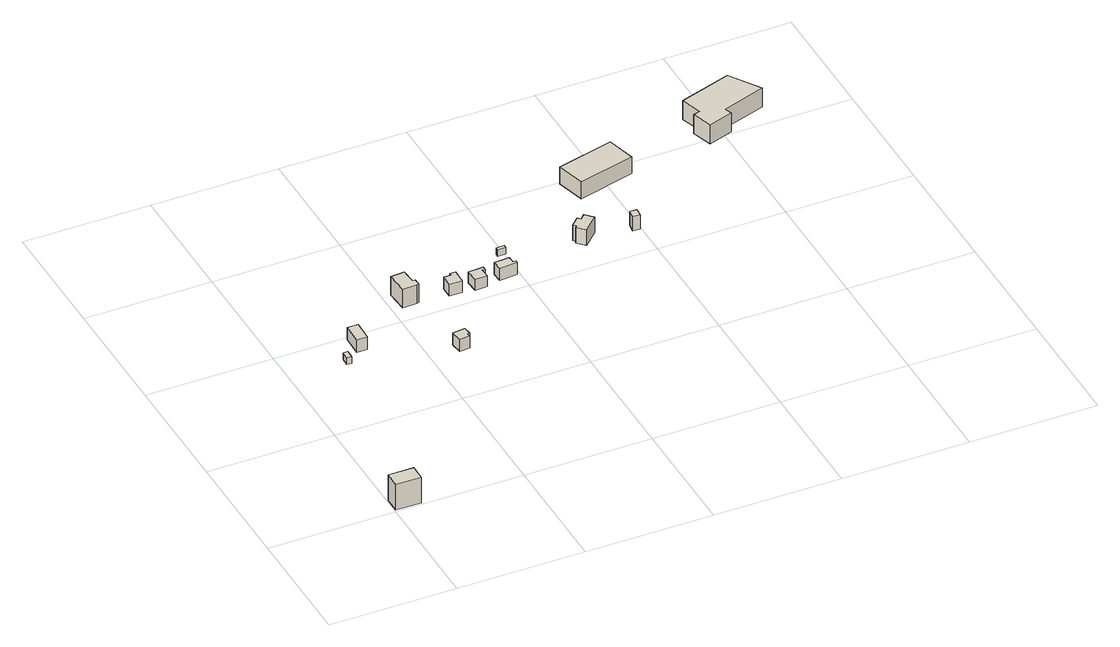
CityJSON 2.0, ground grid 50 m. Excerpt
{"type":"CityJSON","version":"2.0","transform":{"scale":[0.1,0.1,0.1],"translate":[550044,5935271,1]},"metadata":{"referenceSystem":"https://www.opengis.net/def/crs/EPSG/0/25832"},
"CityObjects":{
"building1":{"type":"Building","attributes":{"Gemeindeschluessel":"02200227","Geometrietyp2DReferenz":"3000","BezugspunktDach":"2000","function":"31001_3070","measuredHeight":11.26,"storeysAboveGround":2},"address":[{"country":"Germany","locality":"Hamburg","thoroughfareNumber":"29","thoroughfareName":"Rissener Ufer","postcode":"22559"}],"geometry":[{"type":"Solid","lod":"1","boundaries":[[[[0,1,2,3]],[[4,5,6,7]],[[2,4,7,3]],[[1,5,4,2]],[[0,6,5,1]],[[3,7,6,0]]]]}]},
"building2":{"type":"Building","attributes":{"Gemeindeschluessel":"02200227","Geometrietyp2DReferenz":"3000","BezugspunktDach":"2000","function":"31001_1010","measuredHeight":3,"storeysAboveGround":1},"address":[{"country":"Germany","locality":"Hamburg","thoroughfareName":"Rissener Ufer","postcode":"22559"}],"geometry":[{"type":"Solid","lod":"1","boundaries":[[[[8,9,10,11]],[[12,13,14,15]],[[10,12,15,11]],[[9,13,12,10]],[[8,14,13,9]],[[11,15,14,8]]]]}]},
"building3":{"type":"Building","attributes":{"Gemeindeschluessel":"02200227","Geometrietyp2DReferenz":"3000","BezugspunktDach":"2000","function":"31001_1010","measuredHeight":5.62,"storeysAboveGround":2},"address":[{"country":"Germany","locality":"Hamburg","thoroughfareNumber":"27","thoroughfareName":"Rissener Ufer","postcode":"22559"}],"geometry":[{"type":"Solid","lod":"1","boundaries":[[[[16,17,18,19]],[[20,21,22,23]],[[18,20,23,19]],[[17,21,20,18]],[[16,22,21,17]],[[19,23,22,16]]]]}]},
"building4":{"type":"Building","attributes":{"Gemeindeschluessel":"02200227","Geometrietyp2DReferenz":"3000","BezugspunktDach":"2000","function":"31001_2460","measuredHeight":5.26,"storeysAboveGround":2},"address":[{"country":"Germany","locality":"Hamburg","thoroughfareName":"Rissener Ufer","postcode":"22559"}],"geometry":[{"type":"Solid","lod":"1","boundaries":[[[[24,25,26,27,28,29]],[[30,31,32,33,34,35]],[[28,30,35,29]],[[27,31,30,28]],[[26,32,31,27]],[[25,33,32,26]],[[24,34,33,25]],[[29,35,34,24]]]]}]},
"building5":{"type":"Building","attributes":{"Gemeindeschluessel":"02200227","Geometrietyp2DReferenz":"3000","BezugspunktDach":"2000","function":"31001_2080","measuredHeight":8.1,"storeysAboveGround":2},"address":[{"country":"Germany","locality":"Hamburg","thoroughfareNumber":"23","thoroughfareName":"Rissener Ufer","postcode":"22559"}],"geometry":[{"type":"Solid","lod":"1","boundaries":[[[[36,37,38,39,40,41,42]],[[43,44,45,46,47,48,49]],[[41,43,49,42]],[[40,44,43,41]],[[39,45,44,40]],[[38,46,45,39]],[[37,47,46,38]],[[36,48,47,37]],[[42,49,48,36]]]]}]},
"building6":{"type":"Building","attributes":{"Gemeindeschluessel":"02200227","Geometrietyp2DReferenz":"3000","BezugspunktDach":"2000","function":"31001_1310","measuredHeight":5.35,"storeysAboveGround":2},"address":[{"country":"Germany","locality":"Hamburg","thoroughfareNumber":"21","thoroughfareName":"Rissener Ufer","postcode":"22559"}],"geometry":[{"type":"Solid","lod":"1","boundaries":[[[[50,51,52,53,54,55]],[[56,57,58,59,60,61]],[[54,56,61,55]],[[53,57,56,54]],[[52,58,57,53]],[[51,59,58,52]],[[50,60,59,51]],[[55,61,60,50]]]]}]},
"building7":{"type":"Building","attributes":{"Gemeindeschluessel":"02200227","Geometrietyp2DReferenz":"3000","BezugspunktDach":"2000","function":"31001_1310","measuredHeight":4.79,"storeysAboveGround":2},"address":[{"country":"Germany","locality":"Hamburg","thoroughfareName":"Rissener Ufer","postcode":"22559"}],"geometry":[{"type":"Solid","lod":"1","boundaries":[[[[62,63,64,65,66,67]],[[68,69,70,71,72,73]],[[66,68,73,67]],[[65,69,68,66]],[[64,70,69,65]],[[63,71,70,64]],[[62,72,71,63]],[[67,73,72,62]]]]}]},
"building8":{"type":"Building","attributes":{"Gemeindeschluessel":"02200227","Geometrietyp2DReferenz":"3000","BezugspunktDach":"2000","function":"31001_1310","measuredHeight":5.21,"storeysAboveGround":2},"address":[{"country":"Germany","locality":"Hamburg","thoroughfareName":"Rissener Ufer","postcode":"22559"}],"geometry":[{"type":"Solid","lod":"1","boundaries":[[[[74,75,76,77,78,79]],[[80,81,82,83,84,85]],[[78,80,85,79]],[[77,81,80,78]],[[76,82,81,77]],[[75,83,82,76]],[[74,84,83,75]],[[79,85,84,74]]]]}]},
"building9":{"type":"Building","attributes":{"Gemeindeschluessel":"02200227","Geometrietyp2DReferenz":"3000","BezugspunktDach":"2000","function":"31001_1010","measuredHeight":3,"storeysAboveGround":1},"address":[{"country":"Germany","locality":"Hamburg","thoroughfareName":"Rissener Ufer","postcode":"22559"}],"geometry":[{"type":"Solid","lod":"1","boundaries":[[[[86,87,88,89]],[[90,91,92,93]],[[88,90,93,89]],[[87,91,90,88]],[[86,92,91,87]],[[89,93,92,86]]]]}]},
"building10":{"type":"Building","attributes":{"Gemeindeschluessel":"02200227","Geometrietyp2DReferenz":"3000","BezugspunktDach":"2000","function":"31001_1310","measuredHeight":7.24,"storeysAboveGround":2},"address":[{"country":"Germany","locality":"Hamburg","thoroughfareName":"Rissener Ufer","postcode":"22559"}],"geometry":[{"type":"Solid","lod":"1","boundaries":[[[[94,95,96,97,98,99,100,101]],[[102,103,104,105,106,107,108,109]],[[100,102,109,101]],[[99,103,102,100]],[[98,104,103,99]],[[97,105,104,98]],[[96,106,105,97]],[[95,107,106,96]],[[94,108,107,95]],[[101,109,108,94]]]]}]},
"building11":{"type":"Building","attributes":{"Gemeindeschluessel":"02200227","Geometrietyp2DReferenz":"3000","BezugspunktDach":"2000","function":"31001_1010","measuredHeight":6.31,"storeysAboveGround":2},"address":[{"country":"Germany","locality":"Hamburg","thoroughfareName":"Rissener Ufer","postcode":"22559"}],"geometry":[{"type":"Solid","lod":"1","boundaries":[[[[110,111,112,113]],[[114,115,116,117]],[[112,114,117,113]],[[111,115,114,112]],[[110,116,115,111]],[[113,117,116,110]]]]}]},
"building12":{"type":"Building","attributes":{"Gemeindeschluessel":"02200227","Geometrietyp2DReferenz":"3000","BezugspunktDach":"2000","function":"31001_2310","measuredHeight":8.28,"storeysAboveGround":2},"address":[{"country":"Germany","locality":"Hamburg","thoroughfareNumber":"17","thoroughfareName":"Rissener Ufer","postcode":"22559"}],"geometry":[{"type":"Solid","lod":"1","boundaries":[[[[118,119,120,121]],[[122,123,124,125]],[[120,122,125,121]],[[119,123,122,120]],[[118,124,123,119]],[[121,125,124,118]]]]}]},
"building13":{"type":"Building","attributes":{"Gemeindeschluessel":"02200227","Geometrietyp2DReferenz":"3000","BezugspunktDach":"2000","function":"31001_1020","measuredHeight":12.14,"storeysAboveGround":2},"address":[{"country":"Germany","locality":"Hamburg","thoroughfareName":"Rissener Ufer","postcode":"22559"}],"geometry":[{"type":"Solid","lod":"1","boundaries":[[[[126,127,128,129,130,131,132,133]],[[134,135,136,137,138,139,140,141]],[[132,134,141,133]],[[131,135,134,132]],[[130,136,135,131]],[[129,137,136,130]],[[128,138,137,129]],[[127,139,138,128]],[[126,140,139,127]],[[133,141,140,126]]]]}]}
},
"vertices":[
[5,72,9],[105,71,9],[104,8,9],[5,9,9],[104,8,121],[105,71,121],[5,72,121],[5,9,121],
[205,857,35],[223,857,35],[222,824,35],[204,825,35],[222,824,65],[223,857,65],[205,857,65],[204,825,65],
[269,958,34],[311,957,34],[309,876,34],[267,877,34],[309,876,88],[311,957,88],[269,958,88],[267,877,88],
[647,787,24],[650,756,24],[641,755,24],[643,740,24],[603,736,24],[597,781,24],[603,736,77],[643,740,77],[641,755,77],[650,756,77],[647,787,77],[597,781,77],
[593,1082,28],[595,1054,28],[585,1053,28],[530,1049,28],[524,1136,28],[579,1140,28],[583,1081,28],[579,1140,109],[524,1136,109],[530,1049,109],[585,1053,109],[595,1054,109],[593,1082,109],[583,1081,109],
[706,1038,31],[706,1085,31],[735,1084,31],[735,1095,31],[757,1094,31],[756,1037,31],[757,1094,83],[735,1095,83],[735,1084,83],[706,1085,83],[706,1038,83],[756,1037,83],
[864,1091,24],[864,1076,24],[853,1076,24],[855,1039,24],[807,1036,24],[804,1088,24],[807,1036,72],[855,1039,72],[853,1076,72],[864,1076,72],[864,1091,72],[804,1088,72],
[977,1065,29],[978,1052,29],[907,1048,29],[905,1088,29],[965,1091,29],[966,1065,29],[965,1091,81],[905,1088,81],[907,1048,81],[978,1052,81],[977,1065,81],[966,1065,81],
[959,1185,33],[990,1186,33],[990,1173,33],[959,1172,33],[990,1173,63],[990,1186,63],[959,1185,63],[959,1172,63],
[1332,1162,25],[1275,1107,25],[1246,1136,25],[1252,1142,25],[1242,1153,25],[1274,1184,25],[1285,1173,25],[1304,1192,25],[1285,1173,93],[1274,1184,93],[1242,1153,93],[1252,1142,93],[1246,1136,93],[1275,1107,93],[1332,1162,93],[1304,1192,93],
[1459,1115,24],[1462,1147,24],[1489,1145,24],[1486,1113,24],[1489,1145,87],[1462,1147,87],[1459,1115,87],[1486,1113,87],
[1588,1396,45],[1364,1338,45],[1334,1451,45],[1559,1509,45],[1334,1451,118],[1364,1338,118],[1588,1396,118],[1559,1509,118],
[2016,1479,35],[1919,1447,35],[1893,1526,35],[1921,1535,35],[1894,1617,35],[2100,1684,35],[2178,1564,35],[2007,1507,35],[2178,1564,118],[2100,1684,118],[1894,1617,118],[1921,1535,118],[1893,1526,118],[1919,1447,118],[2016,1479,118],[2007,1507,118]
]}
